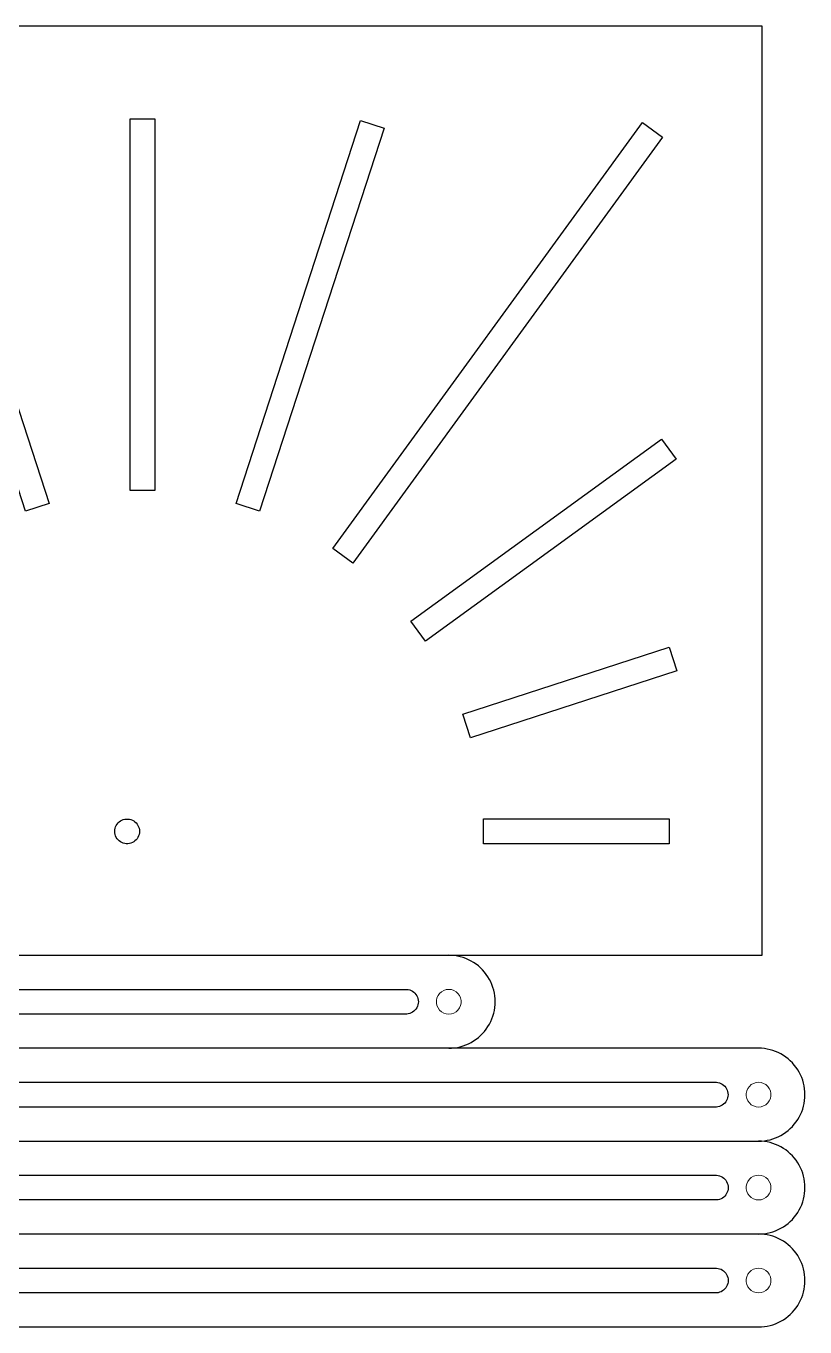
# Model space of a CAD drawing. Header units: centimetres. Extents: x 1 to 101, y 0 to 92.
# Drawn here: x 75.94 to 101.09, y 0.63 to 42.63 of the extents above; entities that cross this region are included whole.
import ezdxf

# ---------------------------------------------------------------- set-up
doc = ezdxf.new("R2010")
doc.units = ezdxf.units.CM
doc.layers.get('0').update_dxf_attribs({"lineweight": 25, "true_color": 0xffffff})
doc.layers.add('OpenJsCad', color=7, linetype='Continuous', lineweight=5, true_color=0xffffff)

# ---------------------------------------------------------------- blocks, each defined once
blk = doc.blocks.new('блок 1')
for p, q in [((0, 0), (-40, 0)), ((-40, 0), (-40, -30)), ((0, -30), (0, 0)), ((-37.4, -3), (-36.6, -3)), ((-37.4, -26), (-37.4, -3)), ((-36.6, -3), (-36.6, -26)), ((-27.79683, -3.2983), (-27.03598, -3.051)), ((-23.7796, -15.661972), (-27.79683, -3.2983)), ((-27.03598, -3.051), (-23.01875, -15.414764)), ((-20.399994, -3), (-19.600006, -3)), ((-20.399994, -15), (-20.399994, -3)), ((-19.600006, -3), (-19.600006, -15)), ((-16.98125, -15.414764), (-12.96402, -3.051)), ((-12.20317, -3.2983), (-16.2204, -15.661972)), ((-13.85797, -16.86569), (-3.8656, -3.1124)), ((-12.96402, -3.051), (-12.20317, -3.2983)), ((-3.8656, -3.1124), (-3.2184, -3.5826)), ((-3.2184, -3.5826), (-13.21077, -17.33592)), ((-34.4305, -6.81871), (-33.7832, -6.34848)), ((-33.7832, -6.34848), (-26.14203, -16.86569)), ((-26.78923, -17.33592), (-34.4305, -6.81871)), ((-11.33594, -19.21075), (-3.2458, -13.33292)), ((-3.2458, -13.33292), (-2.7755, -13.98012)), ((-2.7755, -13.98012), (-10.86571, -19.85796)), ((-34.7974, -15.743469), (-34.3272, -15.096252)), ((-34.3272, -15.096252), (-28.66406, -19.21075)), ((-19.600006, -15), (-20.399994, -15)), ((-23.01875, -15.414764), (-23.7796, -15.661972)), ((-16.2204, -15.661972), (-16.98125, -15.414764)), ((-29.13429, -19.85796), (-34.7974, -15.743469)), ((-26.14203, -16.86569), (-26.78923, -17.33592)), ((-13.21077, -17.33592), (-13.85797, -16.86569)), ((-28.66406, -19.21075), (-29.13429, -19.85796)), ((-10.86571, -19.85796), (-11.33594, -19.21075)), ((-9.662, -22.22038), (-3.0046, -20.05727)), ((-3.0046, -20.05727), (-2.7574, -20.81812)), ((-2.7574, -20.81812), (-9.4148, -22.98123)), ((-9.4148, -22.98123), (-9.662, -22.22038)), ((-20.670303, -25.6381), (-20.623596, -25.6196)), ((-20.623596, -25.6196), (-20.574951, -25.6071)), ((-20.574951, -25.6071), (-20.525116, -25.6008)), ((-20.525116, -25.6008), (-20.474869, -25.6008)), ((-20.474869, -25.6008), (-20.425034, -25.6071)), ((-20.425034, -25.6071), (-20.376389, -25.6196)), ((-20.376389, -25.6196), (-20.329681, -25.6381)), ((-9, -25.6), (-3, -25.6)), ((-9, -26.4), (-9, -25.6)), ((-3, -25.6), (-3, -26.4)), ((-36.6, -26), (-37.4, -26)), ((-20.899994, -26), (-20.896835, -25.9499)), ((-20.896835, -26.0501), (-20.899994, -26)), ((-20.896835, -25.9499), (-20.887421, -25.9005)), ((-20.887421, -25.9005), (-20.871902, -25.8527)), ((-20.871902, -25.8527), (-20.85051, -25.8073)), ((-20.85051, -25.8073), (-20.823593, -25.7649)), ((-20.823593, -25.7649), (-20.79158, -25.7262)), ((-20.79158, -25.7262), (-20.754959, -25.6918)), ((-20.754959, -25.6918), (-20.714325, -25.6623)), ((-20.714325, -25.6623), (-20.670303, -25.6381)), ((-20.329681, -25.6381), (-20.28566, -25.6623)), ((-20.28566, -25.6623), (-20.245026, -25.6918)), ((-20.245026, -25.6918), (-20.208405, -25.7262)), ((-20.208405, -25.7262), (-20.176392, -25.7649)), ((-20.176392, -25.7649), (-20.149475, -25.8073)), ((-20.149475, -25.8073), (-20.128082, -25.8527)), ((-20.128082, -25.8527), (-20.112564, -25.9005)), ((-20.112564, -25.9005), (-20.103149, -25.9499)), ((-20.103149, -25.9499), (-20.099991, -26)), ((-20.099991, -26), (-20.103149, -26.0501)), ((-20.887421, -26.0995), (-20.896835, -26.0501)), ((-20.871902, -26.1472), (-20.887421, -26.0995)), ((-20.85051, -26.1927), (-20.871902, -26.1472)), ((-20.823593, -26.2351), (-20.85051, -26.1927)), ((-20.79158, -26.2738), (-20.823593, -26.2351)), ((-20.754959, -26.3082), (-20.79158, -26.2738)), ((-20.714325, -26.3377), (-20.754959, -26.3082)), ((-20.670303, -26.3619), (-20.714325, -26.3377)), ((-20.623596, -26.3804), (-20.670303, -26.3619)), ((-20.574951, -26.3929), (-20.623596, -26.3804)), ((-20.525116, -26.3992), (-20.574951, -26.3929)), ((-20.474869, -26.3992), (-20.525116, -26.3992)), ((-20.425034, -26.3929), (-20.474869, -26.3992)), ((-20.376389, -26.3804), (-20.425034, -26.3929)), ((-20.329681, -26.3619), (-20.376389, -26.3804)), ((-20.28566, -26.3377), (-20.329681, -26.3619)), ((-20.245026, -26.3082), (-20.28566, -26.3377)), ((-20.208405, -26.2738), (-20.245026, -26.3082)), ((-20.176392, -26.2351), (-20.208405, -26.2738)), ((-20.149475, -26.1927), (-20.176392, -26.2351)), ((-20.128082, -26.1472), (-20.149475, -26.1927)), ((-20.112564, -26.0995), (-20.128082, -26.1472)), ((-20.103149, -26.0501), (-20.112564, -26.0995)), ((-3, -26.4), (-9, -26.4)), ((-40, -30), (0, -30))]:
    blk.add_line(p, q)

msp = doc.modelspace()

# ---------------------------------------------------------------- linework, layer by layer
for p, q in [((89.681, 12.631), (89.587, 12.634)), ((89.775, 12.623), (89.681, 12.631)), ((89.868, 12.608), (89.775, 12.623)), ((89.96, 12.587), (89.868, 12.608)), ((90.05, 12.561), (89.96, 12.587)), ((90.139, 12.529), (90.05, 12.561)), ((90.225, 12.492), (90.139, 12.529)), ((90.309, 12.449), (90.225, 12.492)), ((90.39, 12.401), (90.309, 12.449)), ((90.468, 12.348), (90.39, 12.401)), ((90.543, 12.29), (90.468, 12.348)), ((90.613, 12.228), (90.543, 12.29)), ((90.68, 12.161), (90.613, 12.228)), ((90.742, 12.09), (90.68, 12.161)), ((90.8, 12.016), (90.742, 12.09)), ((90.853, 11.938), (90.8, 12.016)), ((90.901, 11.857), (90.853, 11.938)), ((90.944, 11.773), (90.901, 11.857)), ((90.981, 11.687), (90.944, 11.773)), ((52.562, 11.534), (88.231, 11.534)), ((88.231, 11.534), (88.281, 11.527)), ((88.281, 11.527), (88.329, 11.515)), ((88.329, 11.515), (88.376, 11.496)), ((88.376, 11.496), (88.42, 11.472)), ((88.42, 11.472), (88.461, 11.443)), ((88.461, 11.443), (88.497, 11.408)), ((88.497, 11.408), (88.529, 11.369)), ((88.529, 11.369), (88.556, 11.327)), ((91.013, 11.598), (90.981, 11.687)), ((91.04, 11.507), (91.013, 11.598)), ((91.06, 11.415), (91.04, 11.507)), ((91.075, 11.322), (91.06, 11.415)), ((88.556, 10.942), (88.529, 10.899)), ((88.556, 11.327), (88.578, 11.282)), ((88.578, 10.987), (88.556, 10.942)), ((88.578, 11.282), (88.593, 11.234)), ((88.593, 11.035), (88.578, 10.987)), ((88.593, 11.234), (88.603, 11.184)), ((88.603, 11.084), (88.593, 11.035)), ((88.603, 11.184), (88.606, 11.134)), ((88.606, 11.134), (88.603, 11.084)), ((91.06, 10.853), (91.075, 10.946)), ((91.084, 11.229), (91.075, 11.322)), ((91.075, 10.946), (91.084, 11.04)), ((91.087, 11.134), (91.084, 11.229)), ((91.084, 11.04), (91.087, 11.134)), ((88.231, 10.735), (52.562, 10.735)), ((88.281, 10.741), (88.231, 10.735)), ((88.329, 10.754), (88.281, 10.741)), ((88.376, 10.772), (88.329, 10.754)), ((88.42, 10.797), (88.376, 10.772)), ((88.461, 10.826), (88.42, 10.797)), ((88.497, 10.861), (88.461, 10.826)), ((88.529, 10.899), (88.497, 10.861)), ((90.944, 10.496), (90.981, 10.582)), ((90.981, 10.582), (91.013, 10.671)), ((91.013, 10.671), (91.04, 10.761)), ((91.04, 10.761), (91.06, 10.853)), ((90.613, 10.041), (90.68, 10.108)), ((90.68, 10.108), (90.742, 10.178)), ((90.742, 10.178), (90.8, 10.253)), ((90.8, 10.253), (90.853, 10.331)), ((90.853, 10.331), (90.901, 10.412)), ((90.901, 10.412), (90.944, 10.496)), ((89.775, 9.646), (89.868, 9.661)), ((89.868, 9.661), (89.96, 9.681)), ((89.96, 9.681), (90.05, 9.708)), ((90.05, 9.708), (90.139, 9.74)), ((90.139, 9.74), (90.225, 9.777)), ((90.225, 9.777), (90.309, 9.82)), ((90.309, 9.82), (90.39, 9.868)), ((90.39, 9.868), (90.468, 9.921)), ((90.468, 9.921), (90.543, 9.979)), ((90.543, 9.979), (90.613, 10.041)), ((99.587, 9.634), (52.587, 9.634)), ((89.587, 9.634), (89.681, 9.637)), ((89.681, 9.637), (89.775, 9.646)), ((99.681, 9.631), (99.587, 9.634)), ((99.775, 9.623), (99.681, 9.631)), ((99.868, 9.608), (99.775, 9.623)), ((99.96, 9.587), (99.868, 9.608)), ((100.05, 9.561), (99.96, 9.587)), ((100.139, 9.529), (100.05, 9.561)), ((100.225, 9.492), (100.139, 9.529)), ((100.309, 9.449), (100.225, 9.492)), ((100.39, 9.401), (100.309, 9.449)), ((100.468, 9.348), (100.39, 9.401)), ((100.543, 9.29), (100.468, 9.348)), ((100.613, 9.228), (100.543, 9.29)), ((100.68, 9.161), (100.613, 9.228)), ((100.742, 9.09), (100.68, 9.161)), ((100.8, 9.016), (100.742, 9.09)), ((100.853, 8.938), (100.8, 9.016)), ((100.901, 8.857), (100.853, 8.938)), ((100.944, 8.773), (100.901, 8.857)), ((52.562, 8.534), (98.228, 8.534)), ((98.228, 8.534), (98.278, 8.527)), ((98.278, 8.527), (98.327, 8.515)), ((98.327, 8.515), (98.373, 8.496)), ((98.373, 8.496), (98.417, 8.472)), ((98.417, 8.472), (98.458, 8.443)), ((98.458, 8.443), (98.495, 8.408)), ((98.495, 8.408), (98.527, 8.369)), ((100.981, 8.687), (100.944, 8.773)), ((101.013, 8.598), (100.981, 8.687)), ((101.04, 8.507), (101.013, 8.598)), ((101.06, 8.415), (101.04, 8.507)), ((101.075, 8.322), (101.06, 8.415)), ((98.527, 8.369), (98.554, 8.327)), ((98.554, 8.327), (98.575, 8.282)), ((98.575, 7.987), (98.554, 7.942)), ((98.575, 8.282), (98.59, 8.234)), ((98.59, 8.035), (98.575, 7.987)), ((98.59, 8.234), (98.6, 8.184)), ((98.6, 8.084), (98.59, 8.035)), ((98.6, 8.184), (98.603, 8.134)), ((98.603, 8.134), (98.6, 8.084)), ((101.084, 8.229), (101.075, 8.322)), ((101.075, 7.946), (101.084, 8.04)), ((101.087, 8.134), (101.084, 8.229)), ((101.084, 8.04), (101.087, 8.134)), ((98.228, 7.735), (52.562, 7.735)), ((98.278, 7.741), (98.228, 7.735)), ((98.327, 7.754), (98.278, 7.741)), ((98.373, 7.772), (98.327, 7.754)), ((98.417, 7.797), (98.373, 7.772)), ((98.458, 7.826), (98.417, 7.797)), ((98.495, 7.861), (98.458, 7.826)), ((98.527, 7.899), (98.495, 7.861)), ((98.554, 7.942), (98.527, 7.899)), ((100.944, 7.496), (100.981, 7.582)), ((100.981, 7.582), (101.013, 7.671)), ((101.013, 7.671), (101.04, 7.761)), ((101.04, 7.761), (101.06, 7.853)), ((101.06, 7.853), (101.075, 7.946)), ((100.68, 7.108), (100.742, 7.178)), ((100.742, 7.178), (100.8, 7.253)), ((100.8, 7.253), (100.853, 7.331)), ((100.853, 7.331), (100.901, 7.412)), ((100.901, 7.412), (100.944, 7.496)), ((100.05, 6.708), (100.139, 6.74)), ((100.139, 6.74), (100.225, 6.777)), ((100.225, 6.777), (100.309, 6.82)), ((100.309, 6.82), (100.39, 6.868)), ((100.39, 6.868), (100.468, 6.921)), ((100.468, 6.921), (100.543, 6.979)), ((100.543, 6.979), (100.613, 7.041)), ((100.613, 7.041), (100.68, 7.108)), ((52.587, 6.634), (99.587, 6.634)), ((99.587, 6.634), (99.681, 6.637)), ((99.681, 6.631), (99.587, 6.634)), ((99.681, 6.637), (99.775, 6.646)), ((99.775, 6.623), (99.681, 6.631)), ((99.775, 6.646), (99.868, 6.661)), ((99.868, 6.608), (99.775, 6.623)), ((99.868, 6.661), (99.96, 6.681)), ((99.96, 6.587), (99.868, 6.608)), ((99.96, 6.681), (100.05, 6.708)), ((100.05, 6.561), (99.96, 6.587)), ((100.139, 6.529), (100.05, 6.561)), ((100.225, 6.492), (100.139, 6.529)), ((100.309, 6.449), (100.225, 6.492)), ((100.39, 6.401), (100.309, 6.449)), ((100.468, 6.348), (100.39, 6.401)), ((100.543, 6.29), (100.468, 6.348)), ((100.613, 6.228), (100.543, 6.29)), ((100.68, 6.161), (100.613, 6.228)), ((100.742, 6.09), (100.68, 6.161)), ((100.8, 6.016), (100.742, 6.09)), ((100.853, 5.938), (100.8, 6.016)), ((100.901, 5.857), (100.853, 5.938)), ((52.562, 5.534), (98.232, 5.534)), ((98.232, 5.534), (98.282, 5.527)), ((98.282, 5.527), (98.33, 5.515)), ((98.33, 5.515), (98.377, 5.496)), ((98.377, 5.496), (98.421, 5.472)), ((98.421, 5.472), (98.462, 5.443)), ((100.944, 5.773), (100.901, 5.857)), ((100.981, 5.687), (100.944, 5.773)), ((101.013, 5.598), (100.981, 5.687)), ((101.04, 5.507), (101.013, 5.598)), ((101.06, 5.415), (101.04, 5.507)), ((98.462, 5.443), (98.498, 5.408)), ((98.498, 5.408), (98.53, 5.369)), ((98.53, 5.369), (98.557, 5.327)), ((98.557, 5.327), (98.578, 5.282)), ((98.578, 5.282), (98.594, 5.234)), ((98.594, 5.234), (98.603, 5.184)), ((98.603, 5.084), (98.594, 5.035)), ((98.603, 5.184), (98.607, 5.134)), ((98.607, 5.134), (98.603, 5.084)), ((101.075, 5.322), (101.06, 5.415)), ((101.084, 5.229), (101.075, 5.322)), ((101.075, 4.946), (101.084, 5.04)), ((101.087, 5.134), (101.084, 5.229)), ((101.084, 5.04), (101.087, 5.134)), ((98.232, 4.735), (52.562, 4.735)), ((98.282, 4.741), (98.232, 4.735)), ((98.33, 4.754), (98.282, 4.741)), ((98.377, 4.772), (98.33, 4.754)), ((98.421, 4.797), (98.377, 4.772)), ((98.462, 4.826), (98.421, 4.797)), ((98.498, 4.861), (98.462, 4.826)), ((98.53, 4.899), (98.498, 4.861)), ((98.557, 4.942), (98.53, 4.899)), ((98.578, 4.987), (98.557, 4.942)), ((98.594, 5.035), (98.578, 4.987)), ((100.981, 4.582), (101.013, 4.671)), ((101.013, 4.671), (101.04, 4.761)), ((101.04, 4.761), (101.06, 4.853)), ((101.06, 4.853), (101.075, 4.946)), ((100.742, 4.178), (100.8, 4.253)), ((100.8, 4.253), (100.853, 4.331)), ((100.853, 4.331), (100.901, 4.412)), ((100.901, 4.412), (100.944, 4.496)), ((100.944, 4.496), (100.981, 4.582)), ((100.225, 3.777), (100.309, 3.82)), ((100.309, 3.82), (100.39, 3.868)), ((100.39, 3.868), (100.468, 3.921)), ((100.468, 3.921), (100.543, 3.979)), ((100.543, 3.979), (100.613, 4.041)), ((100.613, 4.041), (100.68, 4.108)), ((100.68, 4.108), (100.742, 4.178)), ((99.587, 3.634), (52.587, 3.634)), ((99.587, 3.634), (99.681, 3.637)), ((99.681, 3.631), (99.587, 3.634)), ((99.681, 3.637), (99.775, 3.646)), ((99.775, 3.623), (99.681, 3.631)), ((99.775, 3.646), (99.868, 3.661)), ((99.868, 3.608), (99.775, 3.623)), ((99.868, 3.661), (99.96, 3.681)), ((99.96, 3.587), (99.868, 3.608)), ((99.96, 3.681), (100.05, 3.708)), ((100.05, 3.561), (99.96, 3.587)), ((100.05, 3.708), (100.139, 3.74)), ((100.139, 3.529), (100.05, 3.561)), ((100.139, 3.74), (100.225, 3.777)), ((100.225, 3.492), (100.139, 3.529)), ((100.309, 3.449), (100.225, 3.492)), ((100.39, 3.401), (100.309, 3.449)), ((100.468, 3.348), (100.39, 3.401)), ((100.543, 3.29), (100.468, 3.348)), ((100.613, 3.228), (100.543, 3.29)), ((100.68, 3.161), (100.613, 3.228)), ((100.742, 3.09), (100.68, 3.161)), ((100.8, 3.016), (100.742, 3.09)), ((100.853, 2.938), (100.8, 3.016)), ((52.562, 2.534), (98.23, 2.534)), ((98.23, 2.534), (98.28, 2.527)), ((98.28, 2.527), (98.329, 2.515)), ((100.901, 2.857), (100.853, 2.938)), ((100.944, 2.773), (100.901, 2.857)), ((100.981, 2.687), (100.944, 2.773)), ((101.013, 2.598), (100.981, 2.687)), ((101.04, 2.507), (101.013, 2.598)), ((98.329, 2.515), (98.376, 2.496)), ((98.376, 2.496), (98.42, 2.472)), ((98.42, 2.472), (98.46, 2.443)), ((98.46, 2.443), (98.497, 2.408)), ((98.497, 2.408), (98.529, 2.369)), ((98.529, 2.369), (98.556, 2.327)), ((98.556, 2.327), (98.577, 2.282)), ((98.577, 2.282), (98.593, 2.234)), ((98.593, 2.234), (98.602, 2.184)), ((98.602, 2.184), (98.605, 2.134)), ((98.605, 2.134), (98.602, 2.084)), ((101.06, 2.415), (101.04, 2.507)), ((101.075, 2.322), (101.06, 2.415)), ((101.084, 2.229), (101.075, 2.322)), ((101.087, 2.134), (101.084, 2.229)), ((101.084, 2.04), (101.087, 2.134)), ((98.23, 1.735), (52.562, 1.735)), ((98.28, 1.741), (98.23, 1.735)), ((98.329, 1.754), (98.28, 1.741)), ((98.376, 1.772), (98.329, 1.754)), ((98.42, 1.797), (98.376, 1.772)), ((98.46, 1.826), (98.42, 1.797)), ((98.497, 1.861), (98.46, 1.826)), ((98.529, 1.899), (98.497, 1.861)), ((98.556, 1.942), (98.529, 1.899)), ((98.577, 1.987), (98.556, 1.942)), ((98.593, 2.035), (98.577, 1.987)), ((98.602, 2.084), (98.593, 2.035)), ((101.013, 1.671), (101.04, 1.761)), ((101.04, 1.761), (101.06, 1.853)), ((101.06, 1.853), (101.075, 1.946)), ((101.075, 1.946), (101.084, 2.04)), ((100.8, 1.253), (100.853, 1.331)), ((100.853, 1.331), (100.901, 1.412)), ((100.901, 1.412), (100.944, 1.496)), ((100.944, 1.496), (100.981, 1.582)), ((100.981, 1.582), (101.013, 1.671)), ((100.309, 0.82), (100.39, 0.868)), ((100.39, 0.868), (100.468, 0.921)), ((100.468, 0.921), (100.543, 0.979)), ((100.543, 0.979), (100.613, 1.041)), ((100.613, 1.041), (100.68, 1.108)), ((100.68, 1.108), (100.742, 1.178)), ((100.742, 1.178), (100.8, 1.253)), ((52.587, 0.634), (99.587, 0.634)), ((99.587, 0.634), (99.681, 0.637)), ((99.681, 0.637), (99.775, 0.646)), ((99.775, 0.646), (99.868, 0.661)), ((99.868, 0.661), (99.96, 0.681)), ((99.96, 0.681), (100.05, 0.708)), ((100.05, 0.708), (100.139, 0.74)), ((100.139, 0.74), (100.225, 0.777)), ((100.225, 0.777), (100.309, 0.82))]:
    msp.add_line(p, q)
at = {"layer": 'OpenJsCad'}
for points in [[(89.672, 10.743), (89.589, 10.734), (89.506, 10.743), (89.426, 10.769), (89.354, 10.811), (89.292, 10.867), (89.242, 10.934), (89.208, 11.011), (89.191, 11.092), (89.191, 11.176), (89.208, 11.258), (89.242, 11.334), (89.292, 11.402), (89.354, 11.458), (89.426, 11.5), (89.506, 11.526), (89.589, 11.534), (89.672, 11.526), (89.752, 11.5), (89.824, 11.458), (89.886, 11.402), (89.935, 11.334), (89.969, 11.258), (89.987, 11.176), (89.987, 11.092), (89.969, 11.011), (89.935, 10.934), (89.886, 10.867), (89.824, 10.811), (89.752, 10.769), (89.672, 10.743)], [(99.672, 7.743), (99.589, 7.734), (99.506, 7.743), (99.426, 7.769), (99.354, 7.811), (99.292, 7.867), (99.242, 7.934), (99.208, 8.011), (99.191, 8.092), (99.191, 8.176), (99.208, 8.258), (99.242, 8.334), (99.292, 8.402), (99.354, 8.458), (99.426, 8.5), (99.506, 8.526), (99.589, 8.534), (99.672, 8.526), (99.752, 8.5), (99.824, 8.458), (99.886, 8.402), (99.935, 8.334), (99.969, 8.258), (99.987, 8.176), (99.987, 8.092), (99.969, 8.011), (99.935, 7.934), (99.886, 7.867), (99.824, 7.811), (99.752, 7.769), (99.672, 7.743)], [(99.672, 4.743), (99.589, 4.734), (99.506, 4.743), (99.426, 4.769), (99.354, 4.811), (99.292, 4.867), (99.242, 4.934), (99.208, 5.011), (99.191, 5.092), (99.191, 5.176), (99.208, 5.258), (99.242, 5.334), (99.292, 5.402), (99.354, 5.458), (99.426, 5.5), (99.506, 5.526), (99.589, 5.534), (99.672, 5.526), (99.752, 5.5), (99.824, 5.458), (99.886, 5.402), (99.935, 5.334), (99.969, 5.258), (99.987, 5.176), (99.987, 5.092), (99.969, 5.011), (99.935, 4.934), (99.886, 4.867), (99.824, 4.811), (99.752, 4.769), (99.672, 4.743)], [(99.672, 1.743), (99.589, 1.734), (99.506, 1.743), (99.426, 1.769), (99.354, 1.811), (99.292, 1.867), (99.242, 1.934), (99.208, 2.011), (99.191, 2.092), (99.191, 2.176), (99.208, 2.258), (99.242, 2.334), (99.292, 2.402), (99.354, 2.458), (99.426, 2.5), (99.506, 2.526), (99.589, 2.534), (99.672, 2.526), (99.752, 2.5), (99.824, 2.458), (99.886, 2.402), (99.935, 2.334), (99.969, 2.258), (99.987, 2.176), (99.987, 2.092), (99.969, 2.011), (99.935, 1.934), (99.886, 1.867), (99.824, 1.811), (99.752, 1.769), (99.672, 1.743)]]:
    msp.add_lwpolyline(points, close=True, dxfattribs=at)

# ---------------------------------------------------------------- block references
msp.add_blockref('блок 1', (99.704, 42.634))

doc.saveas('drawing.dxf')
